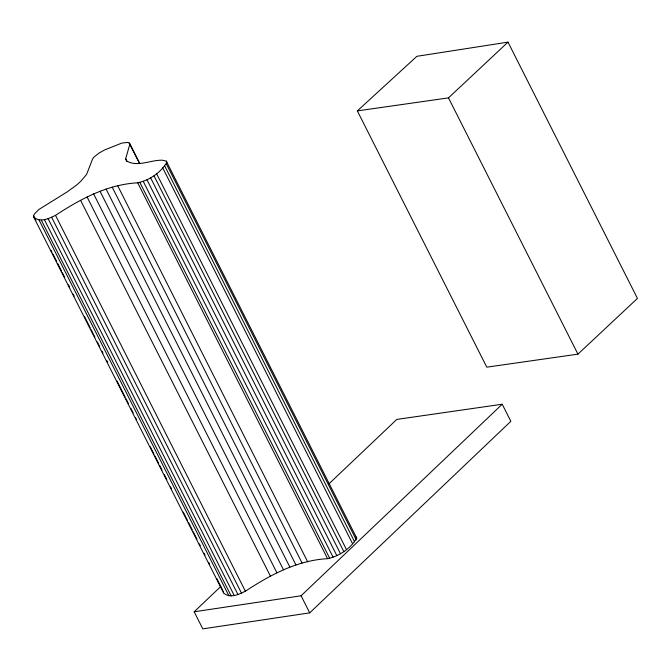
<?xml version="1.0" encoding="UTF-8"?>
<svg xmlns="http://www.w3.org/2000/svg" width="671" height="671" viewBox="0 0 671 671"><rect width="100%" height="100%" fill="white"/><g stroke="black" fill="none" stroke-linecap="round" stroke-linejoin="round"><path stroke-width="1.01" d="M125.645 158.792L129.931 143.929L129.142 142.948L127.255 142.42L121.753 143.124L104.659 149.935L98.914 153.139L93.705 157.341L92.514 159.186L86.593 174.418L80.897 181.153L76.796 184.911L66.991 192.015L38.901 209.469L34.699 213.697L33.55 215.693L33.709 217.06L223.569 592.929C230.128 598.859 238.759 594.431 245.393 591.21C270.187 574.938 297.287 560.319 327.574 558.675C339.375 556.192 350.656 548.45 356.737 538.159L166.282 161.132L162.541 160.226C151.025 159.698 137.295 167.599 126.5 160.839L125.645 158.792L127.062 161.602M33.709 217.06C40.26 222.982 48.891 218.553 55.525 215.341C80.319 199.069 107.419 184.45 137.706 182.806C149.507 180.323 160.788 172.581 166.869 162.29L166.282 161.132M328.496 484.261L396.796 419.417L502.218 404.227L510.849 421.313L309.717 612.866L202.793 628.87L194.162 611.784L220.725 586.563M194.162 611.784L301.086 595.781L502.218 404.227M357.341 110.9L448.488 97.874L507.997 42.13L637.45 298.41L577.941 354.145L486.794 367.171L357.341 110.9L416.884 56.314L507.997 42.13M356.15 537.001L356.737 538.159M448.488 97.874L577.941 354.145M166.358 163.892L356.226 539.769M164.731 165.947L354.598 541.824M162.718 167.867L352.585 543.745M156.62 173.764L346.488 549.633M153.994 175.794L343.862 551.663M150.656 177.916L340.516 553.785M129.931 143.929L139.853 163.565M129.142 142.948L139.534 163.523M146.983 179.769L336.85 555.638M143.225 181.329L333.093 557.198M139.82 182.378L329.679 558.247M137.706 182.806L327.574 558.675M117.802 185.968L307.67 561.837M112.2 187.15L302.059 563.019M106.052 189.012L295.919 564.881M99.987 191.176L289.855 567.045M301.086 595.781L309.717 612.866M93.579 193.844L283.447 569.713M87.071 196.989L276.938 572.858M80.646 200.428L270.505 576.297M55.525 215.341L245.393 591.21M51.617 217.228L241.485 593.097M48.06 218.603L237.928 594.481M44.412 219.694L234.271 595.563M41.3 220.088L231.168 595.957M39.019 219.92L228.886 595.789M33.55 215.693L35.915 220.365M51.021 250.291L51.969 252.162M52.917 254.032L56.691 261.505M57.639 263.376L61.413 270.858M62.361 272.728L64.718 277.4M68.501 284.881L69.448 286.752M73.223 294.233L74.171 296.104M84.563 316.67L90.224 327.893M91.172 329.763L94.947 337.245M97.312 341.916L99.669 346.597M102.034 351.269L102.982 353.139M106.756 360.621L107.704 362.491M117.148 381.187L125.175 397.081M126.123 398.951L128.48 403.632M130.845 408.303L133.21 412.975M135.567 417.656L136.515 419.526M150.212 446.643L153.986 454.116M154.934 455.986L158.708 463.468M159.656 465.338L162.013 470.01M164.378 474.691L166.744 479.362M170.518 486.844L171.466 488.714M183.267 512.09L187.519 520.503M188.467 522.373L192.242 529.855M193.189 531.726L196.964 539.207M199.329 543.879L200.277 545.749M204.051 553.231L204.999 555.102M208.773 562.583L209.721 564.454M216.8 578.477L222.948 590.631M223.418 591.562L223.569 592.929"/></g></svg>
